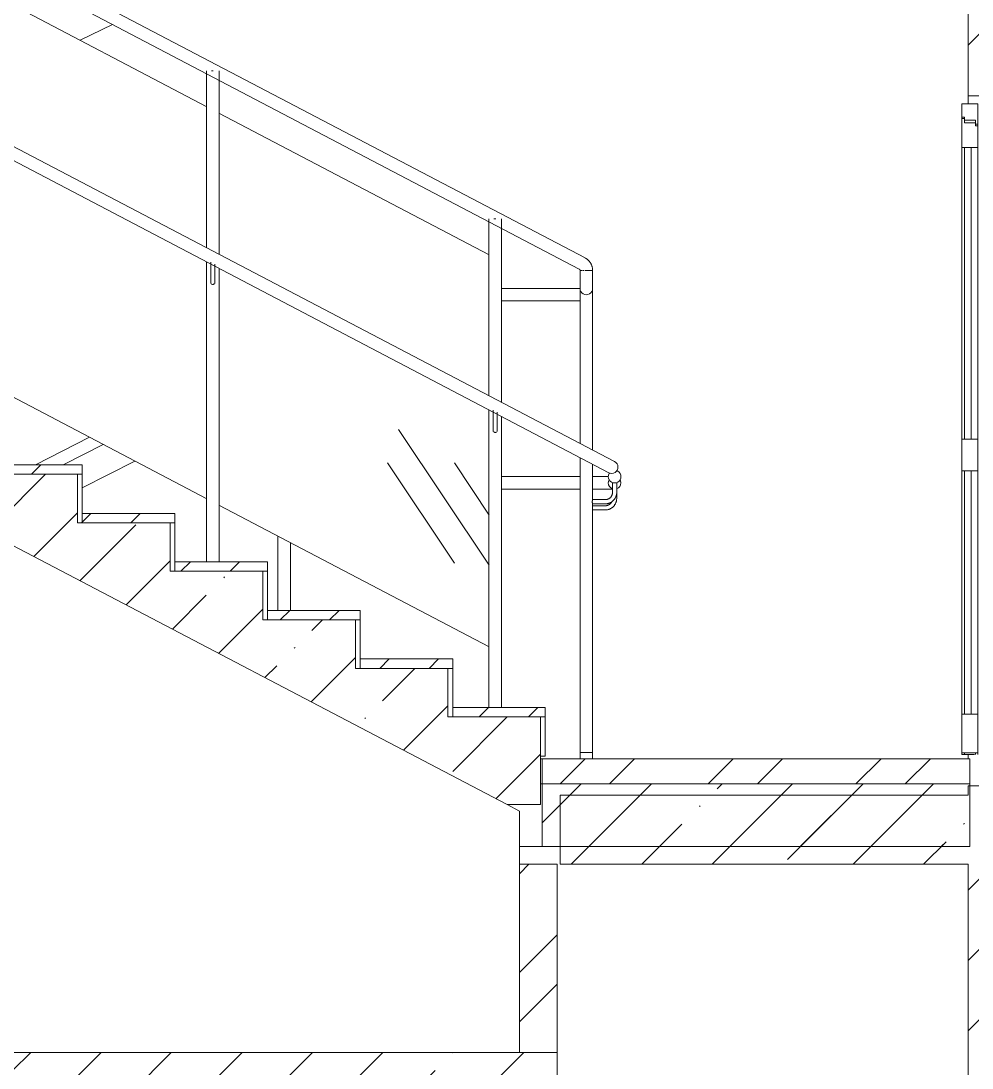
# Model space of a CAD drawing. Header units: millimetres. Extents: x -515342 to 330399, y -224905 to 507333.
# Drawn here: x 248947 to 251977, y 87031 to 90370 of the extents above; entities that cross this region are included whole.
import ezdxf

# ---------------------------------------------------------------- set-up
doc = ezdxf.new("R2010")
doc.units = ezdxf.units.MM
doc.layers.get('0').update_dxf_attribs({"lineweight": 0})
for name, color, linetype, lineweight in [('Двери', 7, 'Continuous', 0), ('Лестницы', 7, 'Continuous', 0), ('Ограждение', 7, 'Continuous', 0), ('Перекрытие', 7, 'Continuous', 0), ('Стены внутренние', 7, 'Continuous', 0), ('Стены несущие', 7, 'Continuous', 0), ('Стены перегородки', 7, 'Continuous', 0)]:
    doc.layers.add(name, color=color, linetype=linetype, lineweight=lineweight)
pattern_1 = [(45, (255037.12, 95610.5), (-224.5064, 224.5064), []), (45, (255261.63, 95610.5), (-224.5064, 224.5064), [396.875, -79.375, 3.353, -76.022])]
pattern_2 = [(45, (255037.12, 95610.5), (-235.732, 235.732), []), (45, (255194.28, 95610.5), (-235.732, 235.732), [])]
pattern_3 = [(123.69, (-5255.8, 6334.5), (-2598.612, 3008.927), [641.07, -5769.6]), (123.69, (-5220.23, 6441.2), (-2598.612, 3008.927), [384.64, -6026.03]), (123.69, (-5433.6, 6441.2), (-2598.612, 3008.927), [384.64, -6026.03])]

# ---------------------------------------------------------------- blocks, each defined once
blk = doc.blocks.new('Дверь_Алюминиевая_Противопожарная__ТПТ75__2 полотна - АР_Дверь_ТПТ75_1450х2075_h__Средник_EI30_Пр-10663333-О_АР_П_Разрез 2-2')
at = {"layer": 'Двери', "lineweight": 18}
for p, q in [((-9415, 2075), (-9415, 2032.5)), ((-9364, 2075), (-9415, 2075)), ((-9364, 2009.5), (-9364, 2075)), ((-9415, 2032.5), (-9407, 2032.5)), ((-9407, 2027.5), (-9415, 2027.5)), ((-9415, 2027.5), (-9415, 1935)), ((-9407, 2032.5), (-9407, 2022.5)), ((-9407, 2014.5), (-9407, 2027.5)), ((-9407, 2022.5), (-9372, 2022.5)), ((-9372, 2014.5), (-9407, 2014.5)), ((-9372, 2022.5), (-9372, 2009.5)), ((-9372, 2004.5), (-9372, 2014.5)), ((-9372, 2009.5), (-9364, 2009.5)), ((-9364, 2004.5), (-9372, 2004.5)), ((-9364, 1935), (-9364, 2004.5)), ((-9415, 1935), (-9364, 1935)), ((-9385, 1935), (-9407, 1935)), ((-9407, 1935), (-9407, 1005)), ((-9385, 1005), (-9385, 1935)), ((-9415, 1005), (-9415, 904)), ((-9364, 1005), (-9415, 1005)), ((-9407, 1005), (-9385, 1005)), ((-9364, 904), (-9364, 1005)), ((-9415, 904), (-9364, 904)), ((-9385, 904), (-9407, 904)), ((-9407, 904), (-9407, 128.7)), ((-9385, 128.7), (-9385, 904)), ((-9364, 128.7), (-9415, 128.7)), ((-9415, 128.7), (-9415, 5)), ((-9407, 128.7), (-9385, 128.7)), ((-9364, 5), (-9364, 128.7)), ((-9415, 5), (-9364, 5)), ((-9415, 0), (-9407, 0)), ((-9375, 0), (-9407, 0))]:
    blk.add_line(p, q, dxfattribs=at)
at = {"layer": 'Двери'}
for p, q in [((-9415, 2027.5), (-9415, 2032.5)), ((-9364, 2009.5), (-9364, 2004.5)), ((-9415, 1005), (-9415, 1935)), ((-9364, 1935), (-9364, 1005)), ((-9415, 128.7), (-9415, 904)), ((-9364, 904), (-9364, 128.7)), ((-9415, 0), (-9415, 5)), ((-9407, 0), (-9415, 0)), ((-9407, 0), (-9407, 5)), ((-9375, 0), (-9407, 0)), ((-9372, 0), (-9372, 5)), ((-9364, 5), (-9364, 0))]:
    blk.add_line(p, q, dxfattribs=at)
blk = doc.blocks.new('Ограждение - АР_Ограждение_Балясина_D40_900 для 1500-10109146-О_АР_П_Разрез 2-2')
at = {"layer": 'Ограждение'}
for p, q in [((-11594.5, 459.1), (-11594.5, 696.5)), ((-11554.5, 675.5), (-11554.5, 459.1))]:
    blk.add_line(p, q, dxfattribs=at)
blk = doc.blocks.new('Ограждение - Для шага 900-10109144-О_АР_П_Разрез 2-2')
at = {"layer": 'Ограждение'}
h = blk.add_hatch(dxfattribs=at)
h.set_pattern_fill('FP_54', color=256, style=0, pattern_type=2)
h.set_pattern_definition(pattern_3)
h.paths.add_polyline_path([(-11627.7, 459.1), (-11593.5, 459.1), (-11593.5, 696), (-11781.8, 794.8), (-11781.8, 613.9), (-11627.7, 613.9), (-11627.7, 539.7)])
h.paths.add_polyline_path([(-11922.8, 613.9), (-11821.8, 613.9), (-11822.4, 816.1), (-12049.8, 935.3), (-12217.9, 849.6), (-12217.9, 768.7), (-11922.8, 768.7), (-11922.8, 631.8)])
blk.add_line((-12217.9, 849.6), (-12049.8, 935.3), dxfattribs=at)
blk = doc.blocks.new('Ограждение - АР_Ограждение_Балясина_D40_900 для 1500-10049730-О_АР_П_Разрез 2-2')
at = {"layer": 'Ограждение'}
for p, q in [((-10631.6, 991.4), (-10631.6, 1461.2)), ((-10631.6, -13.8), (-10631.6, 946.3)), ((-10528.2, 835.4), (-10528.2, 847.5)), ((-10514.9, 835.7), (-10514.9, 816.2)), ((-10591.6, 792.9), (-10551.6, 792.9)), ((-10551.6, 779.5), (-10591.6, 779.5)), ((-10591.6, 5.7), (-10591.6, -13.8))]:
    blk.add_line(p, q, dxfattribs=at)
at = {"layer": 'Ограждение', "flags": 128}
for points in [[(-10514.9, 816.2), (-10514.9, 814.7), (-10515, 813.3), (-10515.2, 811.8), (-10515.4, 810.4), (-10515.6, 808.9), (-10515.9, 807.5), (-10516.3, 806.1), (-10516.7, 804.7), (-10517.2, 803.3), (-10517.8, 801.9), (-10518.4, 800.6), (-10519, 799.3), (-10519.7, 798), (-10520.5, 796.7), (-10521.3, 795.5), (-10522.1, 794.3), (-10523, 793.2), (-10524, 792), (-10525, 790.9), (-10526, 789.9), (-10527.1, 788.9), (-10528.2, 787.9), (-10529.3, 787), (-10530.5, 786.2), (-10531.7, 785.4), (-10533, 784.6), (-10534.3, 783.9), (-10535.6, 783.2), (-10536.9, 782.6), (-10538.3, 782), (-10539.6, 781.5), (-10541, 781.1), (-10542.5, 780.7), (-10543.9, 780.4), (-10545.3, 780.1), (-10546.8, 779.9), (-10548.2, 779.7), (-10549.7, 779.6), (-10551.2, 779.5), (-10551.6, 779.5)], [(-10551.6, 792.9), (-10550.6, 792.9), (-10549.7, 792.9), (-10548.8, 793), (-10547.8, 793.2), (-10546.9, 793.3), (-10546, 793.5), (-10545.1, 793.8), (-10544.2, 794.1), (-10543.3, 794.4), (-10542.5, 794.7), (-10541.6, 795.1), (-10540.8, 795.5), (-10540, 796), (-10539.2, 796.4), (-10538.4, 796.9), (-10537.6, 797.5), (-10536.9, 798.1), (-10536.2, 798.7), (-10535.5, 799.3), (-10534.8, 800), (-10534.2, 800.6), (-10533.6, 801.3), (-10533, 802.1), (-10532.4, 802.8), (-10531.9, 803.6), (-10531.4, 804.4), (-10531, 805.2), (-10530.6, 806), (-10530.2, 806.9)]]:
    blk.add_lwpolyline(points, dxfattribs=at)
blk = doc.blocks.new('Ограждение - Ограждение-10109093-О_АР_П_Разрез 2-2')
for name in ['Ограждение - АР_Ограждение_Балясина_D40_900 для 1500-10049730-О_АР_П_Разрез 2-2', 'Ограждение - Для шага 900-10109144-О_АР_П_Разрез 2-2', 'Ограждение - АР_Ограждение_Балясина_D40_900 для 1500-10109146-О_АР_П_Разрез 2-2']:
    blk.add_blockref(name, (0, 0))
blk = doc.blocks.new('Тип верхнего поручня - Верхний поручень_Внутренний_-10109103-О_АР_П_Разрез 2-2')
at = {"layer": 'Ограждение'}
for p, q in [((-10656.6, 1486.2), (-10881.9, 1486.2)), ((-10881.9, 1446.2), (-10656.6, 1446.2)), ((-12194.8, 1011.4), (-12366.9, 923.5)), ((-12279, 923.5), (-12151.4, 988.6))]:
    blk.add_line(p, q, dxfattribs=at)
at = {"layer": 'Ограждение', "flags": 128}
for points in [[(-10656.6, 1486.2), (-10654.8, 1486.2), (-10653, 1486.2), (-10651.2, 1486.2), (-10649.4, 1486.2), (-10647.6, 1486.2), (-10645.9, 1486.2), (-10644.1, 1486.2), (-10642.4, 1486.2), (-10640.7, 1486.2), (-10639, 1486.2), (-10637.4, 1486.2), (-10635.8, 1486.2), (-10634.2, 1486.2), (-10632.7, 1486.2), (-10631.4, 1486.2)], [(-10632.2, 1446.2), (-10633.8, 1446.2), (-10635.3, 1446.2), (-10636.9, 1446.2), (-10638.6, 1446.2), (-10640.2, 1446.2), (-10641.9, 1446.2), (-10643.7, 1446.2), (-10645.4, 1446.2), (-10647.1, 1446.2), (-10648.9, 1446.2), (-10650.7, 1446.2), (-10652.5, 1446.2), (-10654.3, 1446.2), (-10656.1, 1446.2), (-10656.6, 1446.2)]]:
    blk.add_lwpolyline(points, dxfattribs=at)
blk = doc.blocks.new('Тип перил - Перила_Внутренний_-10109117-О_АР_П_Разрез 2-2')
at = {"layer": 'Ограждение'}
for p, q in [((-10631.6, 886.2), (-10881.8, 886.2)), ((-10571.6, 886.2), (-10591.6, 886.2)), ((-10881.8, 846.2), (-10631.6, 846.2)), ((-10591.6, 846.2), (-10571.6, 846.2))]:
    blk.add_line(p, q, dxfattribs=at)
at = {"layer": 'Ограждение', "flags": 128}
for points in [[(-10571.6, 886.2), (-10569.6, 886.2), (-10567.6, 886.2), (-10565.6, 886.2), (-10563.6, 886.2), (-10561.6, 886.2), (-10559.7, 886.2), (-10557.7, 886.2), (-10555.8, 886.2), (-10553.9, 886.2), (-10552.1, 886.2), (-10550.3, 886.2), (-10548.5, 886.2), (-10546.7, 886.2), (-10545, 886.2), (-10543.3, 886.2), (-10541.7, 886.2)], [(-10528.2, 846.2), (-10529.2, 846.2), (-10530.3, 846.2), (-10531.4, 846.2), (-10532.7, 846.2), (-10534, 846.2), (-10535.3, 846.2), (-10536.7, 846.2), (-10538.2, 846.2), (-10539.7, 846.2), (-10541.3, 846.2), (-10542.9, 846.2), (-10544.5, 846.2), (-10546.2, 846.2), (-10548, 846.2), (-10549.8, 846.2), (-10551.6, 846.2), (-10553.4, 846.2), (-10555.3, 846.2), (-10557.2, 846.2), (-10559.1, 846.2), (-10561.1, 846.2), (-10563.1, 846.2), (-10565, 846.2), (-10567, 846.2), (-10569, 846.2), (-10571, 846.2), (-10571.6, 846.2)]]:
    blk.add_lwpolyline(points, dxfattribs=at)
at = {"layer": 'Ограждение'}
for start, end in [(150.3537, 180), (0, 28.8831), (180, 251.9204), (289.2441, 0)]:
    blk.add_arc((-10521.6, 866.2), 20, start, end, dxfattribs=at)
blk = doc.blocks.new('Ограждение - Для шага 900-V292-О_АР_П_Разрез 2-2')
at = {"layer": 'Ограждение'}
h = blk.add_hatch(dxfattribs=at)
h.set_pattern_fill('FP_54', color=256, style=0, pattern_type=2)
h.set_pattern_definition(pattern_3)
h.paths.add_polyline_path([(-11820.8, 815.2), (-11820.8, 1570), (-12682.8, 2022.2), (-12682.8, 1267.4), (-11822.4, 816.1)])
h.paths.add_polyline_path([(-11820.8, 1615.2), (-11820.8, 2065.2), (-12682.8, 2517.4), (-12682.8, 2067.4), (-11877.7, 1645)])
for p, q in [((-12682.8, 2517.4), (-11820.8, 2065.2)), ((-11820.8, 815.2), (-12682.8, 1267.4))]:
    blk.add_line(p, q, dxfattribs=at)
blk = doc.blocks.new('Ограждение - АР_Ограждение_Балясина_D40_900 для 1500-10125358-О_АР_П_Разрез 2-2')
at = {"layer": 'Ограждение'}
for p, q in [((-11821.8, 1615.7), (-11821.8, 2180.3)), ((-11801.8, 2180.3), (-11805.8, 2180.3)), ((-11800.3, 2180.3), (-11801.8, 2180.3)), ((-11781.8, 2180.3), (-11781.8, 1594.8)), ((-11821.8, 613.9), (-11821.8, 1570.6)), ((-11808.5, 1535.3), (-11808.5, 1570.2)), ((-11795.2, 1563.2), (-11795.2, 1535.3)), ((-11781.8, 1549.6), (-11781.8, 613.9))]:
    blk.add_line(p, q, dxfattribs=at)
at = {"layer": 'Ограждение', "flags": 128}
for points in [[(-11808.5, 1505.3), (-11808.5, 1505.3), (-11808.5, 1505.3), (-11808.5, 1505.5), (-11808.5, 1505.6), (-11808.5, 1505.9), (-11808.5, 1506.1), (-11808.5, 1506.4), (-11808.5, 1506.8), (-11808.5, 1507.2), (-11808.5, 1507.6), (-11808.5, 1508.1), (-11808.5, 1508.6), (-11808.5, 1509.2), (-11808.5, 1509.8), (-11808.5, 1510.5), (-11808.5, 1511.2), (-11808.5, 1511.9), (-11808.5, 1512.7), (-11808.5, 1513.5), (-11808.5, 1514.4), (-11808.5, 1515.2), (-11808.5, 1516.1), (-11808.5, 1517.1), (-11808.5, 1518), (-11808.5, 1519), (-11808.5, 1520.1), (-11808.5, 1521.1), (-11808.5, 1522.2), (-11808.5, 1523.3), (-11808.5, 1524.4), (-11808.5, 1525.5), (-11808.5, 1526.7), (-11808.5, 1527.8), (-11808.5, 1529), (-11808.5, 1530.2), (-11808.5, 1531.3), (-11808.5, 1532.5), (-11808.5, 1533.7), (-11808.5, 1534.9), (-11808.5, 1535.3)], [(-11795.2, 1535.3), (-11795.2, 1534.1), (-11795.2, 1532.9), (-11795.2, 1531.7), (-11795.2, 1530.5), (-11795.2, 1529.3), (-11795.2, 1528.1), (-11795.2, 1527), (-11795.2, 1525.8), (-11795.2, 1524.7), (-11795.2, 1523.6), (-11795.2, 1522.5), (-11795.2, 1521.4), (-11795.2, 1520.3), (-11795.2, 1519.3), (-11795.2, 1518.3), (-11795.2, 1517.3), (-11795.2, 1516.4), (-11795.2, 1515.5), (-11795.2, 1514.6), (-11795.2, 1513.7), (-11795.2, 1512.9), (-11795.2, 1512.1), (-11795.2, 1511.4), (-11795.2, 1510.7), (-11795.2, 1510), (-11795.2, 1509.4), (-11795.2, 1508.8), (-11795.2, 1508.3), (-11795.2, 1507.7), (-11795.2, 1507.3), (-11795.2, 1506.9), (-11795.2, 1506.5), (-11795.2, 1506.2), (-11795.2, 1505.9), (-11795.2, 1505.7), (-11795.2, 1505.5), (-11795.2, 1505.4), (-11795.2, 1505.3), (-11795.2, 1505.3)]]:
    blk.add_lwpolyline(points, dxfattribs=at)
at = {"layer": 'Ограждение'}
for points, knots in [([(-11808.4, 1506.4), (-11808.4, 1506.2), (-11808.5, 1505.7), (-11808.5, 1505), (-11808.4, 1504.2), (-11808.2, 1503.3), (-11807.9, 1502.5), (-11807.6, 1502), (-11807.6, 1501.9)], [0.4444444, 0.4444444, 0.4444444, 0.4444444, 0.4791667, 0.5138889, 0.5486111, 0.5833333, 0.6527778, 0.6666667, 0.6666667, 0.6666667, 0.6666667]), ([(-11796.1, 1501.9), (-11795.9, 1502.2), (-11795.5, 1503), (-11795.3, 1503.9), (-11795.2, 1504.8), (-11795.2, 1505.6), (-11795.2, 1506), (-11795.2, 1506.3)], [0.3333333, 0.3333333, 0.3333333, 0.3333333, 0.3888889, 0.4444444, 0.4791667, 0.5138889, 0.5486111, 0.5486111, 0.5486111, 0.5486111]), ([(-11806.1, 1500.2), (-11806, 1500.1), (-11805.6, 1499.7), (-11804.2, 1498.9), (-11802.8, 1498.6), (-11801.8, 1498.6)], [0.7777778, 0.7777778, 0.7777778, 0.7777778, 0.7916667, 0.8611111, 1, 1, 1, 1])]:
    blk.add_open_spline(points, degree=3, knots=knots, dxfattribs=at)
blk.add_open_spline([(-11801.8, 1498.6), (-11801, 1498.6), (-11799.5, 1498.9), (-11798.1, 1499.7), (-11797.5, 1500.2)], degree=3, dxfattribs=at)
blk = doc.blocks.new('Ограждение - Для шага 900-V293-О_АР_П_Разрез 2-2')
at = {"layer": 'Ограждение'}
h = blk.add_hatch(dxfattribs=at)
h.set_pattern_fill('FP_54', color=256, style=0, pattern_type=2)
h.set_pattern_definition(pattern_3)
h.paths.add_polyline_path([(-10920.8, 343.1), (-10920.8, 1098), (-11782.8, 1550.1), (-11782.8, 795.3), (-10944.4, 355.5)])
h.paths.add_polyline_path([(-10920.8, 1143.1), (-10920.8, 1593.1), (-11782.8, 2045.3), (-11782.8, 1595.3), (-11025, 1197.8)])
for p, q in [((-11782.8, 2045.3), (-10920.8, 1593.1)), ((-10920.8, 343.1), (-11782.8, 795.3))]:
    blk.add_line(p, q, dxfattribs=at)
blk = doc.blocks.new('Ограждение - АР_Ограждение_Балясина_D40_900 для 1500-10125356-О_АР_П_Разрез 2-2')
at = {"layer": 'Ограждение'}
for p, q in [((-10921.8, 1143.6), (-10921.8, 1708.2)), ((-10901.8, 1708.2), (-10905.8, 1708.2)), ((-10900.3, 1708.2), (-10901.8, 1708.2)), ((-10881.8, 1708.2), (-10881.8, 1122.6)), ((-10921.8, 149.6), (-10921.8, 1098.6)), ((-10908.5, 1063.2), (-10908.5, 1098.1)), ((-10895.2, 1091.1), (-10895.2, 1063.2)), ((-10881.8, 1077.6), (-10881.8, 149.6))]:
    blk.add_line(p, q, dxfattribs=at)
at = {"layer": 'Ограждение', "flags": 128}
for points in [[(-10908.5, 1033.2), (-10908.5, 1033.2), (-10908.5, 1033.3), (-10908.5, 1033.4), (-10908.5, 1033.6), (-10908.5, 1033.8), (-10908.5, 1034.1), (-10908.5, 1034.4), (-10908.5, 1034.7), (-10908.5, 1035.1), (-10908.5, 1035.6), (-10908.5, 1036.1), (-10908.5, 1036.6), (-10908.5, 1037.2), (-10908.5, 1037.8), (-10908.5, 1038.4), (-10908.5, 1039.1), (-10908.5, 1039.9), (-10908.5, 1040.6), (-10908.5, 1041.5), (-10908.5, 1042.3), (-10908.5, 1043.2), (-10908.5, 1044.1), (-10908.5, 1045), (-10908.5, 1046), (-10908.5, 1047), (-10908.5, 1048), (-10908.5, 1049.1), (-10908.5, 1050.1), (-10908.5, 1051.2), (-10908.5, 1052.3), (-10908.5, 1053.5), (-10908.5, 1054.6), (-10908.5, 1055.8), (-10908.5, 1056.9), (-10908.5, 1058.1), (-10908.5, 1059.3), (-10908.5, 1060.5), (-10908.5, 1061.7), (-10908.5, 1062.9), (-10908.5, 1063.2)], [(-10895.2, 1063.2), (-10895.2, 1062), (-10895.2, 1060.8), (-10895.2, 1059.6), (-10895.2, 1058.4), (-10895.2, 1057.2), (-10895.2, 1056.1), (-10895.2, 1054.9), (-10895.2, 1053.8), (-10895.2, 1052.6), (-10895.2, 1051.5), (-10895.2, 1050.4), (-10895.2, 1049.3), (-10895.2, 1048.3), (-10895.2, 1047.3), (-10895.2, 1046.3), (-10895.2, 1045.3), (-10895.2, 1044.3), (-10895.2, 1043.4), (-10895.2, 1042.5), (-10895.2, 1041.7), (-10895.2, 1040.9), (-10895.2, 1040.1), (-10895.2, 1039.3), (-10895.2, 1038.6), (-10895.2, 1038), (-10895.2, 1037.3), (-10895.2, 1036.7), (-10895.2, 1036.2), (-10895.2, 1035.7), (-10895.2, 1035.2), (-10895.2, 1034.8), (-10895.2, 1034.5), (-10895.2, 1034.1), (-10895.2, 1033.9), (-10895.2, 1033.6), (-10895.2, 1033.5), (-10895.2, 1033.3), (-10895.2, 1033.2), (-10895.2, 1033.2)]]:
    blk.add_lwpolyline(points, dxfattribs=at)
at = {"layer": 'Ограждение'}
for points, knots in [([(-10908.4, 1034.4), (-10908.4, 1034.1), (-10908.5, 1033.6), (-10908.5, 1032.9), (-10908.4, 1032.2), (-10908.2, 1031.2), (-10907.9, 1030.4), (-10907.6, 1029.9), (-10907.6, 1029.8)], [0.4444444, 0.4444444, 0.4444444, 0.4444444, 0.4791667, 0.5138889, 0.5486111, 0.5833333, 0.6527778, 0.6666667, 0.6666667, 0.6666667, 0.6666667]), ([(-10906.1, 1028.1), (-10906, 1028), (-10905.6, 1027.7), (-10904.2, 1026.9), (-10902.8, 1026.5), (-10901.8, 1026.5)], [0.7777778, 0.7777778, 0.7777778, 0.7777778, 0.7916667, 0.8611111, 1, 1, 1, 1]), ([(-10896.1, 1029.9), (-10895.9, 1030.2), (-10895.5, 1030.9), (-10895.3, 1031.9), (-10895.2, 1032.7), (-10895.2, 1033.5), (-10895.2, 1034), (-10895.2, 1034.2)], [0.3333333, 0.3333333, 0.3333333, 0.3333333, 0.3888889, 0.4444444, 0.4791667, 0.5138889, 0.5486111, 0.5486111, 0.5486111, 0.5486111])]:
    blk.add_open_spline(points, degree=3, knots=knots, dxfattribs=at)
blk.add_open_spline([(-10901.8, 1026.5), (-10901, 1026.5), (-10899.5, 1026.8), (-10898.1, 1027.6), (-10897.5, 1028.1)], degree=3, dxfattribs=at)
blk = doc.blocks.new('Ограждение - АР_Ограждение_Балясина_D40_900 для 1500-V295-О_АР_П_Разрез 2-2')
at = {"layer": 'Ограждение'}
for p, q in [((-10631.5, 991.4), (-10631.5, 1480.7)), ((-10630.8, 1480.7), (-10631.5, 1480.7)), ((-10591.5, 1480.7), (-10592.1, 1480.7)), ((-10591.5, 1480.7), (-10591.5, 970.4)), ((-10631.5, 5.7), (-10631.5, 946.2)), ((-10591.5, 925.2), (-10591.5, 812.4)), ((-10528.1, 835.7), (-10528.1, 867)), ((-10514.8, 867), (-10514.8, 835.7)), ((-10591.5, 812.4), (-10551.5, 812.4)), ((-10591.5, 799.1), (-10591.5, 5.7)), ((-10551.5, 799.1), (-10591.5, 799.1)), ((-10591.5, 5.7), (-10631.5, 5.7))]:
    blk.add_line(p, q, dxfattribs=at)
at = {"layer": 'Ограждение', "flags": 128}
for points in [[(-10514.8, 835.7), (-10514.8, 834.3), (-10514.9, 832.8), (-10515, 831.3), (-10515.3, 829.9), (-10515.5, 828.4), (-10515.8, 827), (-10516.2, 825.6), (-10516.6, 824.2), (-10517.1, 822.8), (-10517.7, 821.5), (-10518.3, 820.1), (-10518.9, 818.8), (-10519.6, 817.5), (-10520.4, 816.3), (-10521.2, 815), (-10522, 813.8), (-10522.9, 812.7), (-10523.9, 811.6), (-10524.9, 810.5), (-10525.9, 809.4), (-10527, 808.4), (-10528.1, 807.5), (-10529.2, 806.6), (-10530.4, 805.7), (-10531.6, 804.9), (-10532.9, 804.1), (-10534.2, 803.4), (-10535.5, 802.7), (-10536.8, 802.1), (-10538.2, 801.6), (-10539.5, 801.1), (-10540.9, 800.6), (-10542.4, 800.2), (-10543.8, 799.9), (-10545.2, 799.6), (-10546.7, 799.4), (-10548.1, 799.2), (-10549.6, 799.1), (-10551.1, 799.1), (-10551.5, 799.1)], [(-10551.5, 812.4), (-10550.5, 812.4), (-10549.6, 812.5), (-10548.7, 812.6), (-10547.7, 812.7), (-10546.8, 812.9), (-10545.9, 813.1), (-10545, 813.3), (-10544.1, 813.6), (-10543.2, 813.9), (-10542.4, 814.2), (-10541.5, 814.6), (-10540.7, 815), (-10539.9, 815.5), (-10539.1, 816), (-10538.3, 816.5), (-10537.5, 817), (-10536.8, 817.6), (-10536.1, 818.2), (-10535.4, 818.8), (-10534.7, 819.5), (-10534.1, 820.2), (-10533.5, 820.9), (-10532.9, 821.6), (-10532.3, 822.4), (-10531.8, 823.1), (-10531.3, 823.9), (-10530.9, 824.7), (-10530.5, 825.6), (-10530.1, 826.4), (-10529.7, 827.3), (-10529.4, 828.2), (-10529.1, 829), (-10528.8, 829.9), (-10528.6, 830.9), (-10528.5, 831.8), (-10528.3, 832.7), (-10528.2, 833.6), (-10528.1, 834.5), (-10528.1, 835.5), (-10528.1, 835.7)]]:
    blk.add_lwpolyline(points, dxfattribs=at)
at = {"layer": 'Ограждение'}
blk.add_open_spline([(-10591.5, 812.4), (-10591.5, 812.4), (-10591.5, 812.1), (-10591.8, 811.1), (-10592.1, 810), (-10592.3, 809.1), (-10592.5, 808), (-10592.6, 807), (-10592.6, 806.2), (-10592.6, 805.4), (-10592.6, 804.7), (-10592.5, 803.8), (-10592.4, 802.6), (-10592.1, 801.4), (-10591.9, 800.4), (-10591.6, 799.4), (-10591.5, 799.1), (-10591.5, 799.1)], degree=3, knots=[0, 0, 0, 0, 0.111111, 0.222222, 0.277778, 0.333333, 0.388889, 0.444444, 0.479167, 0.513889, 0.548611, 0.583333, 0.652778, 0.722222, 0.791667, 0.861111, 1, 1, 1, 1], dxfattribs=at)
blk = doc.blocks.new('Ограждение - Ограждение-10113163-О_АР_П_Разрез 2-2')
for name in ['Ограждение - Для шага 900-V292-О_АР_П_Разрез 2-2', 'Ограждение - АР_Ограждение_Балясина_D40_900 для 1500-10125358-О_АР_П_Разрез 2-2', 'Ограждение - Для шага 900-V293-О_АР_П_Разрез 2-2', 'Ограждение - АР_Ограждение_Балясина_D40_900 для 1500-10125356-О_АР_П_Разрез 2-2', 'Ограждение - АР_Ограждение_Балясина_D40_900 для 1500-V295-О_АР_П_Разрез 2-2']:
    blk.add_blockref(name, (0, 0))
blk = doc.blocks.new('Тип верхнего поручня - Верхний поручень_Внутренний_-10113170-О_АР_П_Разрез 2-2')
at = {"layer": 'Ограждение'}
for p, q in [((-10615.6, 1583), (-13683.6, 3192.2)), ((-13702.1, 3156.8), (-10634.1, 1547.6)), ((-10631.5, 1543.2), (-10631.5, 1485.7)), ((-10631.5, 1543.2), (-10625.6, 1543.2)), ((-10631.5, 1543.2), (-10631.1, 1543.2)), ((-10624.3, 1543.2), (-10619.9, 1543.2)), ((-10616.6, 1543.2), (-10606.3, 1543.2)), ((-10606.2, 1543.2), (-10604.6, 1543.2)), ((-10603.5, 1543.2), (-10599.5, 1543.2)), ((-10598.5, 1543.2), (-10594.1, 1543.2)), ((-10594.1, 1543.2), (-10592.1, 1543.2)), ((-10591.8, 1543.2), (-10591.5, 1543.2)), ((-10591.5, 1485.7), (-10591.5, 1543.2))]:
    blk.add_line(p, q, dxfattribs=at)
at = {"layer": 'Ограждение', "flags": 128}
for points in [[(-10591.5, 1543.2), (-10591.5, 1545), (-10591.6, 1546.8), (-10591.8, 1548.6), (-10592, 1550.4), (-10592.3, 1552.1), (-10592.7, 1553.9), (-10593.2, 1555.6), (-10593.7, 1557.3), (-10594.3, 1559), (-10595, 1560.7), (-10595.7, 1562.4), (-10596.5, 1564), (-10597.4, 1565.6), (-10598.3, 1567.1), (-10599.3, 1568.6), (-10600.4, 1570.1), (-10601.5, 1571.5), (-10602.6, 1572.9), (-10603.8, 1574.2), (-10605.1, 1575.5), (-10606.4, 1576.7), (-10607.8, 1577.9), (-10609.2, 1579), (-10610.6, 1580.1), (-10612.1, 1581.1), (-10613.7, 1582), (-10615.2, 1582.9), (-10615.6, 1583)], [(-10634.1, 1547.6), (-10634, 1547.5), (-10633.8, 1547.4), (-10633.6, 1547.3), (-10633.5, 1547.2), (-10633.3, 1547.1), (-10633.1, 1546.9), (-10633, 1546.8), (-10632.9, 1546.7), (-10632.7, 1546.5), (-10632.6, 1546.4), (-10632.5, 1546.2), (-10632.3, 1546), (-10632.2, 1545.9), (-10632.1, 1545.7), (-10632, 1545.5), (-10631.9, 1545.4), (-10631.9, 1545.2), (-10631.8, 1545), (-10631.7, 1544.8), (-10631.7, 1544.6), (-10631.6, 1544.4), (-10631.6, 1544.2), (-10631.5, 1544), (-10631.5, 1543.8), (-10631.5, 1543.6), (-10631.5, 1543.4), (-10631.5, 1543.2), (-10631.5, 1543.2)], [(-10591.5, 1485.7), (-10592.1, 1480.6), (-10594.1, 1475.7), (-10597.3, 1471.6), (-10601.5, 1468.4), (-10606.3, 1466.4), (-10611.5, 1465.7), (-10616.6, 1466.4), (-10621.5, 1468.4), (-10625.6, 1471.6), (-10628.8, 1475.7), (-10630.8, 1480.6), (-10631.5, 1485.7)]]:
    blk.add_lwpolyline(points, dxfattribs=at)
blk = doc.blocks.new('Тип перил - Перила_Внутренний_-10113183-О_АР_П_Разрез 2-2')
at = {"layer": 'Ограждение'}
for p, q in [((-10521.5, 933.7), (-13682.5, 2591.7)), ((-13701.1, 2556.2), (-10540, 898.3))]:
    blk.add_line(p, q, dxfattribs=at)
at = {"layer": 'Ограждение', "flags": 128}
for points in [[(-10513, 906.7), (-10516, 902.4), (-10520, 899.1), (-10524.8, 896.9), (-10529.9, 896), (-10535.1, 896.5), (-10540, 898.3)], [(-10521.5, 933.7), (-10517.2, 930.7), (-10513.8, 926.7), (-10511.6, 921.9), (-10510.8, 916.8), (-10511.2, 911.6), (-10513, 906.7)], [(-10501.5, 885.7), (-10502.1, 890.9), (-10504.1, 895.7), (-10507.3, 899.9), (-10511.5, 903.1), (-10514.6, 904.5)], [(-10537.7, 897.4), (-10538.8, 895.7), (-10540.8, 890.9), (-10541.5, 885.7)], [(-10541.5, 885.7), (-10540.8, 880.6), (-10538.8, 875.7), (-10535.6, 871.6), (-10531.5, 868.4), (-10526.6, 866.4), (-10521.5, 865.7), (-10516.3, 866.4), (-10511.5, 868.4), (-10507.3, 871.6), (-10504.1, 875.7), (-10502.1, 880.6), (-10501.5, 885.7)]]:
    blk.add_lwpolyline(points, dxfattribs=at)

msp = doc.modelspace()

# ---------------------------------------------------------------- hatches: boundary and pattern name
at = {"layer": 'Лестницы'}
h = msp.add_hatch(dxfattribs=at)
h.set_pattern_fill('FP_37', color=256, style=0, pattern_type=2)
h.set_pattern_definition(pattern_1)
h.paths.add_polyline_path([(250602.3316, 87871.3929), (250602.3316, 88150.9581), (250307.2316, 88150.9581), (250307.2316, 88305.7407), (250012.1316, 88305.7407), (250012.1316, 88460.5233), (249717.0316, 88460.5233), (249717.0316, 88615.3059), (249421.9316, 88615.3059), (249421.9316, 88770.0885), (249126.8316, 88770.0885), (249126.8316, 88924.8711), (248831.7316, 88924.8711), (248831.7316, 89079.6537), (248536.6316, 89079.6537), (248536.6316, 89234.4364), (248241.5316, 89234.4364), (248241.5316, 89389.219), (247946.4316, 89389.219), (247946.4316, 89544.0016), (247651.3316, 89544.0016), (247651.3316, 89363.3284), (250495.7737, 87871.3929), (250548.9283, 87871.3929)])
h = msp.add_hatch(dxfattribs=at)
h.set_pattern_fill('FP_45', color=256, style=0, pattern_type=2)
h.set_pattern_definition(pattern_2)
h.paths.add_polyline_path([(248942.0282, 88924.8711), (249141.8316, 88924.8711), (249141.8316, 88954.8711), (248846.7316, 88954.8711), (248846.7316, 88924.8711)])
h = msp.add_hatch(dxfattribs=at)
h.set_pattern_fill('FP_45', color=256, style=0, pattern_type=2)
h.set_pattern_definition(pattern_2)
h.paths.add_polyline_path([(249126.8316, 88770.0885), (249141.8316, 88770.0885), (249141.8316, 88924.8711), (249126.8316, 88924.8711)])
h = msp.add_hatch(dxfattribs=at)
h.set_pattern_fill('FP_45', color=256, style=0, pattern_type=2)
h.set_pattern_definition(pattern_2)
h.paths.add_polyline_path([(249141.8316, 88770.0885), (249436.9316, 88770.0885), (249436.9316, 88800.0885), (249141.8316, 88800.0885)])
h = msp.add_hatch(dxfattribs=at)
h.set_pattern_fill('FP_45', color=256, style=0, pattern_type=2)
h.set_pattern_definition(pattern_2)
h.paths.add_polyline_path([(249691.9149, 88615.3059), (249732.0316, 88615.3059), (249732.0316, 88645.3059), (249436.9316, 88645.3059), (249436.9316, 88615.3059), (249584.7883, 88615.3059)])
h = msp.add_hatch(dxfattribs=at)
h.set_pattern_fill('FP_45', color=256, style=0, pattern_type=2)
h.set_pattern_definition(pattern_2)
h.paths.add_polyline_path([(250013.2949, 88460.5233), (250027.1316, 88460.5233), (250027.1316, 88490.5233), (249732.0316, 88490.5233), (249732.0316, 88460.5233), (249906.1683, 88460.5233)])
h = msp.add_hatch(dxfattribs=at)
h.set_pattern_fill('FP_45', color=256, style=0, pattern_type=2)
h.set_pattern_definition(pattern_2)
h.paths.add_polyline_path([(250027.1316, 88305.7407), (250322.2316, 88305.7407), (250322.2316, 88335.7407), (250027.1316, 88335.7407)])
h = msp.add_hatch(dxfattribs=at)
h.set_pattern_fill('FP_45', color=256, style=0, pattern_type=2)
h.set_pattern_definition(pattern_2)
h.paths.add_polyline_path([(250548.9283, 88150.9581), (250617.3316, 88150.9581), (250617.3316, 88180.9581), (250322.2316, 88180.9581), (250322.2316, 88150.9581), (250441.8016, 88150.9581)])
h = msp.add_hatch(dxfattribs=at)
h.set_pattern_fill('FP_45', color=256, style=0, pattern_type=2)
h.set_pattern_definition(pattern_2)
h.paths.add_polyline_path([(251941.5751, 87937.5998), (251969.7107, 87937.5998), (251969.7107, 88017.5998), (250607.3316, 88017.5998), (250607.3316, 87937.5998), (251834.4484, 87937.5998)])
h = msp.add_hatch(dxfattribs=at)
h.set_pattern_fill('FP_37', color=256, style=0, pattern_type=2)
h.set_pattern_definition(pattern_1)
h.paths.add_polyline_path([(251969.7107, 87737.5998), (251969.7107, 87937.5998), (250607.3316, 87937.5998), (250607.3316, 87737.5998), (251941.5751, 87737.5998)])
at = {"layer": 'Перекрытие'}
h = msp.add_hatch(dxfattribs=at)
h.set_pattern_fill('FP_37', color=256, style=0, pattern_type=2)
h.set_pattern_definition(pattern_1)
h.paths.add_polyline_path([(256762.2754, 87681.3929), (263694.7706, 87681.3929), (263694.7706, 87901.3929), (250664.7107, 87901.3929), (250664.7107, 87681.3929), (256655.1487, 87681.3929)])
h = msp.add_hatch(dxfattribs=at)
h.set_pattern_fill('FP_37', color=256, style=0, pattern_type=2)
h.set_pattern_definition(pattern_1)
h.paths.add_polyline_path([(250441.8016, 86861.3929), (250654.7107, 86861.3929), (250654.7107, 87081.3929), (245954.7107, 87081.3929), (245954.7107, 86861.3929), (250013.2949, 86861.3929)])
at = {"layer": 'Стены внутренние'}
h = msp.add_hatch(dxfattribs=at)
h.set_pattern_fill('FP_37', color=256, style=0, pattern_type=2)
h.set_pattern_definition(pattern_1)
h.paths.add_polyline_path([(251964.7107, 86831.3929), (252354.7107, 86831.3929), (252354.7107, 87681.3929), (251964.7107, 87681.3929), (251964.7107, 86913.1727)])
h.paths.add_polyline_path([(252102.2651, 87901.3929), (252354.7107, 87901.3929), (252354.7107, 87931.3929), (251964.7107, 87931.3929), (251964.7107, 87901.3929), (252048.7017, 87901.3929)])
h.paths.add_polyline_path([(251964.7107, 90131.3929), (252354.7107, 90131.3929), (252354.7107, 91081.3929), (251964.7107, 91081.3929), (251964.7107, 90229.0875)])
h.paths.add_polyline_path([(251964.7107, 91301.3929), (251984.7107, 91301.3929), (251984.7107, 91331.3929), (251964.7107, 91331.3929)])
h.paths.add_polyline_path([(251964.7107, 93531.3929), (252354.7107, 93531.3929), (252354.7107, 94431.3929), (251964.7107, 94431.3929), (251964.7107, 93545.0024)])
h.paths.add_polyline_path([(252249.5654, 94651.3929), (252354.7107, 94651.3929), (252354.7107, 94681.3929), (251964.7107, 94681.3929), (251964.7107, 94651.3929), (252236.1734, 94651.3929)])
h.paths.add_polyline_path([(251964.7107, 96881.3929), (252354.7107, 96881.3929), (252354.7107, 97731.3929), (251964.7107, 97731.3929), (251964.7107, 97045.1347)])
h.paths.add_polyline_path([(252256.2602, 97951.3929), (252354.7107, 97951.3929), (252354.7107, 97981.3929), (251964.7107, 97981.3929), (251964.7107, 97951.3929), (252249.5654, 97951.3929)])
h.paths.add_polyline_path([(251964.7107, 100181.3929), (252354.7107, 100181.3929), (252354.7107, 101581.3929), (251964.7107, 101581.3929), (251964.7107, 100361.0496)])
h = msp.add_hatch(dxfattribs=at)
h.set_pattern_fill('FP_45', color=256, style=0, pattern_type=2)
h.set_pattern_definition(pattern_2)
h.paths.add_polyline_path([(250534.7107, 87081.3929), (250654.7107, 87081.3929), (250654.7107, 87681.3929), (250534.7107, 87681.3929), (250534.7107, 87097.3902)])

# ---------------------------------------------------------------- linework, layer by layer
at = {"layer": 'Лестницы'}
for p, q in [((249134.7483, 90308.5864), (249237.8816, 90359.3237)), ((247651.3316, 89363.3284), (250495.7737, 87871.3929)), ((249141.8316, 88954.8711), (248846.7316, 88954.8711)), ((249141.8316, 88924.8711), (249141.8316, 88954.8711)), ((249126.8316, 88924.8711), (248831.7316, 88924.8711)), ((248846.7316, 88924.8711), (249141.8316, 88924.8711)), ((249126.8316, 88770.0885), (249126.8316, 88924.8711)), ((249141.8316, 88924.8711), (249126.8316, 88924.8711)), ((249126.8316, 88924.8711), (249126.8316, 88770.0885)), ((249141.8316, 88770.0885), (249141.8316, 88924.8711)), ((249436.9316, 88800.0885), (249141.8316, 88800.0885)), ((249141.8316, 88800.0885), (249141.8316, 88770.0885)), ((249436.9316, 88770.0885), (249436.9316, 88800.0885)), ((249421.9316, 88770.0885), (249126.8316, 88770.0885)), ((249126.8316, 88770.0885), (249141.8316, 88770.0885)), ((249141.8316, 88770.0885), (249436.9316, 88770.0885)), ((249421.9316, 88615.3059), (249421.9316, 88770.0885)), ((249436.9316, 88770.0885), (249421.9316, 88770.0885)), ((249421.9316, 88770.0885), (249421.9316, 88615.3059)), ((249436.9316, 88615.3059), (249436.9316, 88770.0885)), ((249717.0316, 88615.3059), (249421.9316, 88615.3059)), ((249421.9316, 88615.3059), (249436.9316, 88615.3059)), ((249732.0316, 88645.3059), (249436.9316, 88645.3059)), ((249436.9316, 88645.3059), (249436.9316, 88615.3059)), ((249436.9316, 88615.3059), (249732.0316, 88615.3059)), ((249717.0316, 88460.5233), (249717.0316, 88615.3059)), ((249732.0316, 88615.3059), (249717.0316, 88615.3059)), ((249717.0316, 88615.3059), (249717.0316, 88460.5233)), ((249732.0316, 88615.3059), (249732.0316, 88645.3059)), ((249732.0316, 88460.5233), (249732.0316, 88615.3059)), ((250027.1316, 88490.5233), (249732.0316, 88490.5233)), ((249732.0316, 88490.5233), (249732.0316, 88460.5233)), ((250027.1316, 88460.5233), (250027.1316, 88490.5233)), ((250012.1316, 88460.5233), (249717.0316, 88460.5233)), ((249717.0316, 88460.5233), (249732.0316, 88460.5233)), ((249732.0316, 88460.5233), (250027.1316, 88460.5233)), ((250012.1316, 88305.7407), (250012.1316, 88460.5233)), ((250027.1316, 88460.5233), (250012.1316, 88460.5233)), ((250012.1316, 88460.5233), (250012.1316, 88305.7407)), ((250027.1316, 88305.7407), (250027.1316, 88460.5233)), ((250322.2316, 88335.7407), (250027.1316, 88335.7407)), ((250027.1316, 88335.7407), (250027.1316, 88305.7407)), ((250322.2316, 88305.7407), (250322.2316, 88335.7407)), ((250307.2316, 88305.7407), (250012.1316, 88305.7407)), ((250012.1316, 88305.7407), (250027.1316, 88305.7407)), ((250027.1316, 88305.7407), (250322.2316, 88305.7407)), ((250307.2316, 88150.9581), (250307.2316, 88305.7407)), ((250322.2316, 88305.7407), (250307.2316, 88305.7407)), ((250307.2316, 88305.7407), (250307.2316, 88150.9581)), ((250322.2316, 88150.9581), (250322.2316, 88305.7407)), ((250617.3316, 88180.9581), (250322.2316, 88180.9581)), ((250322.2316, 88180.9581), (250322.2316, 88150.9581)), ((250617.3316, 88150.9581), (250617.3316, 88180.9581)), ((250602.3316, 88150.9581), (250307.2316, 88150.9581)), ((250307.2316, 88150.9581), (250322.2316, 88150.9581)), ((250322.2316, 88150.9581), (250617.3316, 88150.9581)), ((250602.3316, 87871.3929), (250602.3316, 88150.9581)), ((250617.3316, 88150.9581), (250602.3316, 88150.9581)), ((250602.3316, 88150.9581), (250602.3316, 88026.1755)), ((250617.3316, 88026.1755), (250617.3316, 88150.9581)), ((250602.3316, 88026.1755), (250617.3316, 88026.1755)), ((250602.3316, 88017.5998), (250607.3316, 88017.5998)), ((251969.7107, 88017.5998), (250607.3316, 88017.5998)), ((250607.3316, 88017.5998), (250607.3316, 87937.5998)), ((251969.7107, 87937.5998), (251969.7107, 88017.5998)), ((250602.3316, 87937.5998), (250607.3316, 87937.5998)), ((250607.3316, 87937.5998), (250602.3316, 87937.5998)), ((251969.7107, 87937.5998), (250607.3316, 87937.5998)), ((250607.3316, 87937.5998), (250607.3316, 87737.5998)), ((250607.3316, 87937.5998), (251969.7107, 87937.5998)), ((251969.7107, 87737.5998), (251969.7107, 87937.5998)), ((250495.7737, 87871.3929), (250602.3316, 87871.3929)), ((250607.3316, 87737.5998), (250534.7107, 87737.5998)), ((250607.3316, 87737.5998), (251969.7107, 87737.5998))]:
    msp.add_line(p, q, dxfattribs=at)
at = {"layer": 'Перекрытие'}
for p, q in [((251964.7107, 87901.3929), (250664.7107, 87901.3929)), ((250664.7107, 87901.3929), (250664.7107, 87681.3929)), ((250664.7107, 87681.3929), (251964.7107, 87681.3929)), ((250534.7107, 87081.3929), (245954.7107, 87081.3929)), ((250654.7107, 86861.3929), (250654.7107, 87081.3929))]:
    msp.add_line(p, q, dxfattribs=at)
at = {"layer": 'Стены внутренние'}
for p, q in [((251964.7107, 90106.3929), (251964.7107, 90131.3929)), ((251964.7107, 88018.4776), (251964.7107, 88031.3929)), ((250534.7107, 87850.9701), (250495.7737, 87871.3929)), ((250534.7107, 87681.3929), (250534.7107, 87850.9701))]:
    msp.add_line(p, q, dxfattribs=at)
at = {"layer": 'Стены несущие'}
for p, q in [((251964.7107, 91081.3929), (251964.7107, 90131.3929)), ((251964.7107, 90131.3929), (252354.7107, 90131.3929)), ((252354.7107, 87931.3929), (251964.7107, 87931.3929)), ((251964.7107, 87931.3929), (251964.7107, 87901.3929)), ((251964.7107, 87681.3929), (251964.7107, 86831.3929))]:
    msp.add_line(p, q, dxfattribs=at)
at = {"layer": 'Стены перегородки'}
for p, q in [((250654.7107, 87681.3929), (250534.7107, 87681.3929)), ((250534.7107, 87681.3929), (250534.7107, 87081.3929)), ((250654.7107, 87081.3929), (250654.7107, 87681.3929)), ((250534.7107, 87081.3929), (250654.7107, 87081.3929))]:
    msp.add_line(p, q, dxfattribs=at)

# ---------------------------------------------------------------- block references
at = {"layer": 'Двери'}
msp.add_blockref('Дверь_Алюминиевая_Противопожарная__ТПТ75__2 полотна - АР_Дверь_ТПТ75_1450х2075_h__Средник_EI30_Пр-10663333-О_АР_П_Разрез 2-2', (261359.7107, 88031.3929), dxfattribs=at)
at = {"layer": 'Ограждение'}
for name in ['Тип верхнего поручня - Верхний поручень_Внутренний_-10113170-О_АР_П_Разрез 2-2', 'Ограждение - Ограждение-10113163-О_АР_П_Разрез 2-2', 'Тип перил - Перила_Внутренний_-10113183-О_АР_П_Разрез 2-2', 'Тип верхнего поручня - Верхний поручень_Внутренний_-10109103-О_АР_П_Разрез 2-2', 'Ограждение - Ограждение-10109093-О_АР_П_Разрез 2-2', 'Тип перил - Перила_Внутренний_-10109117-О_АР_П_Разрез 2-2']:
    msp.add_blockref(name, (261359.7107, 88031.3929), dxfattribs=at)

doc.saveas('drawing.dxf')
